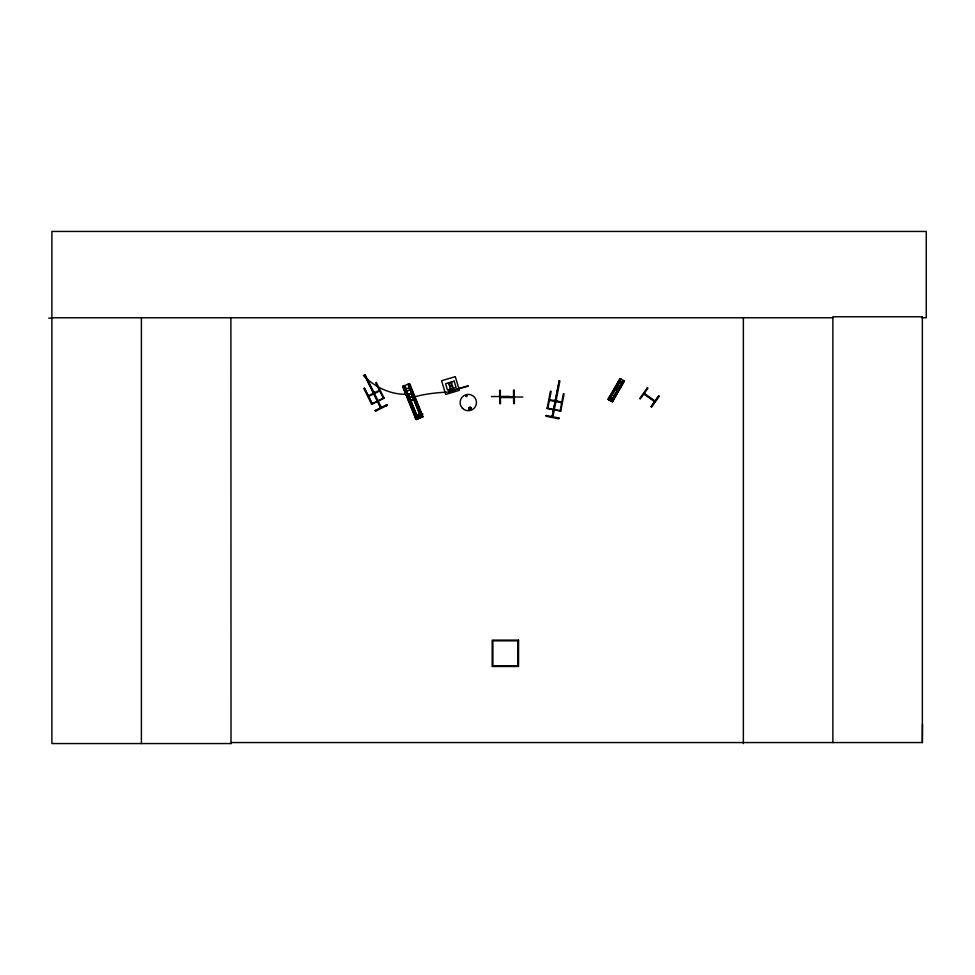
<?xml version="1.0" encoding="UTF-8"?>
<svg xmlns="http://www.w3.org/2000/svg" width="975" height="975" viewBox="0 0 975 975"><rect width="100%" height="100%" fill="white"/><g stroke="black" fill="none" stroke-linecap="round" stroke-linejoin="round"><path stroke-width="1.46" d="M921.692 317.765L926.25 317.765L926.25 231.441L51.894 231.441L51.894 743.559L231.026 743.559L230.904 742.56L922.362 742.56L922.496 724.047M465.709 395.789C467.208 398.58 467.049 393.327 465.782 396.143M466.001 395.972L466.793 396.057L466.099 395.789M470.779 408.452C467.951 411.206 470.572 405.137 470.559 409.013M655.017 401.054L653.457 400.688M546.085 415.533L545.951 416.252L558.894 418.763L559.041 418.043L546.085 415.533L547.523 415.923M547.755 408.622L551.155 391.365L550.436 391.219L547.085 408.488L560.759 411.145L564.062 393.876L563.392 393.742L560.089 411.011M547.402 415.898L547.523 415.801M554.592 400.615L555.445 400.03M552.021 416.678L552.484 415.277M559.199 380.75L552.203 416.715L559.248 380.75L559.918 380.884L552.923 416.861M553.105 416.886L553.203 415.411M556.701 400.969L556.164 400.177M556.749 401.03L556.883 400.311M557.456 418.482L557.602 417.763M500.419 396.776L501.881 396.776M620.003 378.641L608.01 399.226L612.41 401.749L624.317 381.103L619.905 378.58M608.254 399.372L620.197 378.751M608.497 399.518L620.405 378.873M608.571 399.555L620.502 378.934M608.753 399.665L620.746 379.068M608.985 399.799L620.941 379.178L609.07 399.847M609.326 399.994L620.405 380.591M609.619 400.14L610.789 400.81M611.154 401.03L622.257 381.639M623.244 380.482L611.325 401.127L623.317 380.53M611.569 401.261L622.818 381.956M611.812 401.408L623.001 382.066M611.898 401.456L623.074 382.102M612.105 401.578L623.976 380.908M612.385 401.737L624.232 381.054M644.195 393.985L645.316 393.973L645.182 394.79M644.097 394.01L654.664 401.554M658.71 395.874L651.044 406.612L651.641 407.038L659.307 396.301L658.71 395.874L651.203 406.721M513.606 396.691L512.143 397.166L513.618 397.483L500.626 397.483L500.687 396.715M500.455 397.3L501.747 396.776M513.606 397.154L500.687 397.3M372.901 392.011L373.559 391.682M373.169 392.547L372.84 393.534M373.827 392.218L374.814 392.559L374.461 391.974M368.233 395.801L379.409 390.28M368.562 396.459L379.738 390.938M371.499 404.064L383.967 397.837M380.055 406.465L380.53 407.867M380.701 406.136L381.518 407.379M375.192 410.56L376.752 410.548M386.015 405.832L387.16 405.259M387.27 405.356L375.436 411.194L375.119 410.536L386.941 404.698L387.27 405.356L386.917 404.771L385.978 405.929M404.442 389.61L410.56 387.136M405.356 391.852L411.462 389.378M406.721 395.216L412.827 392.73M407.928 398.202L414.034 395.716M409.293 401.566L415.399 399.08M415.143 415.972L421.261 413.485M414.521 417.349L422.675 414.046M414.619 417.605L422.772 414.302M418.36 416.52L419.323 416.13M423.101 416.654L416.045 419.555L402.602 386.441L409.658 383.553L422.955 416.715M448.695 383.553L451.51 382.712M448.878 391.146L453.789 389.683M449.036 391.487L468.085 385.795M468.183 386.149L450.182 391.146M454.045 390.561L449.134 392.023A57.086 13.723 0 0 0 412.559 397.483M645.194 394.619L645.279 394.034M654.444 401.383L644.122 393.851M418.543 416.471L419.591 417.117L418.897 417.556L419.835 417.532M514.3 390.329L513.569 390.329L513.642 403.516L514.386 403.516L514.239 390.329M500.553 396.776L513.423 396.654M500.455 403.601L499.724 403.613L499.639 390.414L500.37 390.414L500.37 403.601L500.187 390.414M48.75 318.13L51.894 318.118M51.894 317.765L832.869 317.765M500.626 397.337L513.618 397.337M611.045 399.567L610.118 400.067M555.567 399.445L556.286 399.592M549.547 399.64L561.783 402.017M549.413 400.359L561.637 402.736M547.158 408.135L560.82 410.792M557.639 417.824L558.98 418.092L557.615 418.385M618.991 380.847L622.806 383.053M618.187 382.249L621.989 384.442M616.98 384.345L620.783 386.539M615.895 386.197L619.71 388.403M614.689 388.294L618.503 390.487M609.509 397.276L613.312 399.482M608.534 397.508L613.519 400.591M644.39 393.473L654.822 400.847M383.467 398.495L375.68 382.724L376.326 382.407L384.126 398.166L371.621 404.296L363.846 388.574L364.504 388.245L372.304 404.016M385.625 405.344L385.954 406.002M381.359 407.452L365.125 374.607L364.467 374.924L380.701 407.782L364.516 374.9M364.455 388.269L372.243 404.04M409.171 383.748L422.626 416.849L409.11 383.772M408.854 383.882L422.285 416.983M408.696 383.943L422.151 417.044M409.025 385.418L413.485 396.459M414.631 399.202L420.761 414.387M408.878 385.478L413.363 396.508M414.485 399.263L420.639 414.436M409.171 386.965L413.083 396.618M414.204 399.372L420.371 414.546M407.989 384.235L421.432 417.337M408.781 387.124L409.902 389.878M411.023 392.633L412.705 396.776M419.981 414.704L413.827 399.531L420.956 417.532M408.659 387.173L409.744 389.939M410.902 392.681L412.547 396.837M420.505 417.714L418.628 418.47M404.759 385.576L406.965 391.109M408.111 393.851L409.768 397.995M410.914 400.749L418.165 418.689M404.601 385.637L406.843 391.158M407.964 393.912L409.646 398.044M410.768 400.81L416.922 415.984M404.272 385.771L417.714 418.872M404.211 385.795L416.532 416.142M405.064 388.659L416.825 417.629M403.821 385.954L416.678 417.69M403.565 386.051L416.983 419.177M403.418 386.112L416.861 419.226M416.581 419.335L403.138 386.234L416.459 419.384M402.76 386.38L416.203 419.494M451.303 382.017L452.083 384.65L449.28 385.491L448.488 382.858M513.654 390.329L513.74 403.516M922.362 742.56L922.362 316.765L832.869 316.765L832.869 742.56M743.364 317.765L743.364 743.559M522.807 397.008L504.185 397.008M509.279 396.423L491.437 396.569M230.892 317.765L231.026 743.559M141.399 317.765L141.399 743.559M409.78 393.973A51.322 40.158 40.9 0 1 363.395 375.533M468.841 408.184C470.377 412.693 472.314 404.918 468.841 408.184M616.249 388.087C617.455 391.828 619.162 385.454 616.249 388.087M419.725 417.458L419.006 417.812L419.701 417.385M647.376 387.794L639.71 398.531L640.307 398.958L647.948 388.196L647.376 387.794M455.288 376.643L441.59 380.737L445.685 394.424L459.371 390.341L455.288 376.643M454.192 381.152L445.599 383.723L447.476 390.037L456.081 387.465L454.192 381.152M452.449 385.881L449.646 386.722L450.218 388.647L453.034 387.806L452.449 385.881M518.554 640.112L492.18 640.112L492.18 666.498L518.554 666.498L518.554 640.112M517.822 640.843L492.911 640.843L492.911 665.767L517.822 665.767L517.822 640.843M410.755 399.799A1.462 1.462 0 0 0 413.107 398.848A1.462 1.462 0 0 0 411.109 397.288A1.462 1.462 0 0 0 410.755 399.799M462.613 408.428A8.178 8.178 0 0 0 476.227 404.515A8.178 8.178 0 0 0 466.038 394.68A8.178 8.178 0 0 0 462.613 408.428M469.109 409.39A1.28 1.28 0 0 0 471.23 408.781A1.28 1.28 0 0 0 469.645 407.245A1.28 1.28 0 0 0 469.109 409.39"/></g></svg>
